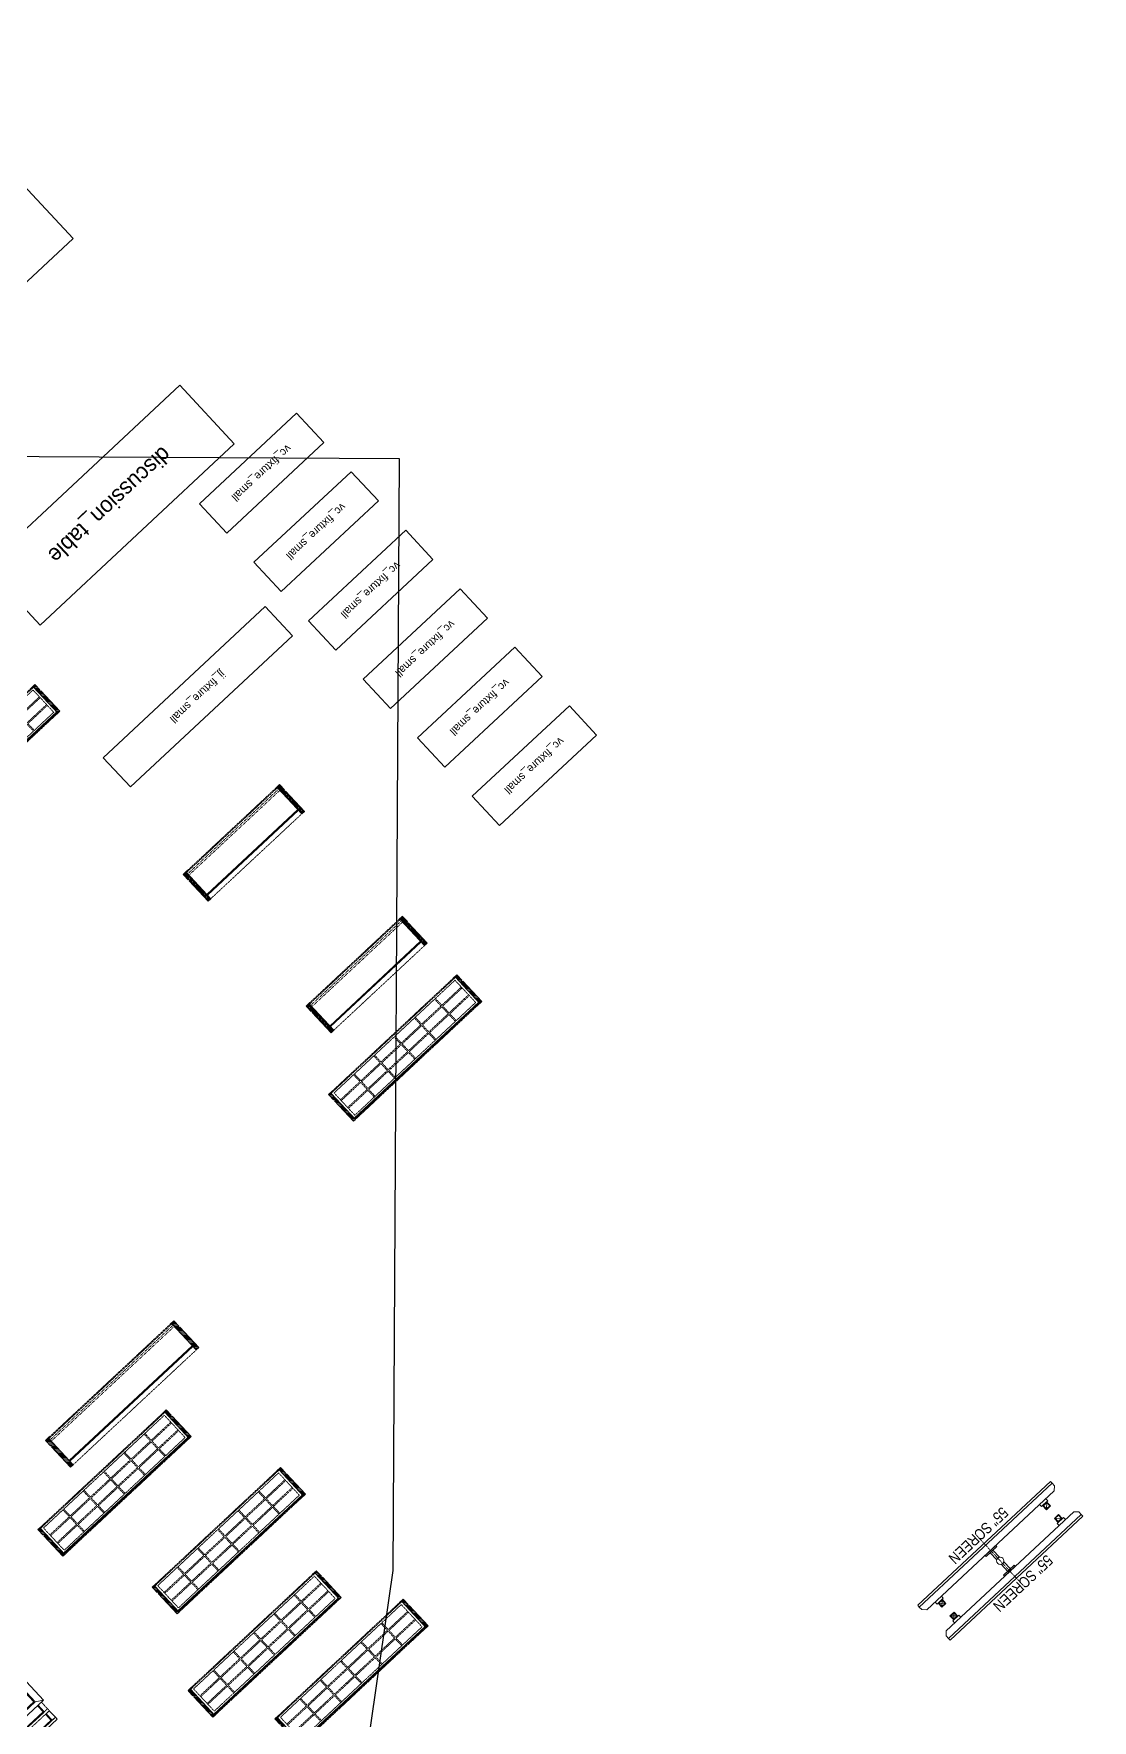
# Model space of a CAD drawing. Header units: metres. Extents: x -11318 to 4381, y -12726 to 5666.
# Drawn here: x -2858 to 4381, y -5863 to 5666 of the extents above; entities that cross this region are included whole.
import ezdxf
from ezdxf.enums import TextEntityAlignment as Align

# ---------------------------------------------------------------- set-up
doc = ezdxf.new("R2010")
doc.units = ezdxf.units.M
for name, pattern in [('a_p6_plan_L18$0$HIDDEN', [0.375, 0.25, -0.125]), ('ACAD_ISO03W100', [30, 12, -18]), ('DASHDOT2', [0.5, 0.25, -0.125, 0, -0.125])]:
    doc.linetypes.add(name, pattern=pattern)
for name, color, linetype in [('FixtureLabels', 2, 'Continuous'), ('Fixtures', 3, 'Continuous'), ('FloorPlan', 1, 'Continuous')]:
    doc.layers.add(name, color=color, linetype=linetype)
for name, color, linetype, lineweight in [('I-LK DIM', 252, 'Continuous', 5), ('I-LK EQPMT', 3, 'Continuous', 18), ('I-LK FF&E', 1, 'Continuous', 9), ('I-LK IT', 3, 'Continuous', 18), ('I-LK TEXT', 31, 'Continuous', 5), ('LN-ELEVATION-1', 81, 'Continuous', 13), ('LN-ELEVATION-2', 103, 'Continuous', 20), ('LN-ELEVATION-3', 125, 'a_p6_plan_L18$0$HIDDEN', 18), ('LN-ELEVATION-4', 145, 'Continuous', 13), ('LN-ELEVATION-5', 167, 'Continuous', 5), ('LN-HATCH', 251, 'Continuous', 0)]:
    doc.layers.add(name, color=color, linetype=linetype, lineweight=lineweight)
doc.styles.add('LK TXT', font='Arial Narrow.ttf')
pattern_1 = [(45, (7858054.0837, 3504049.203), (-4.4901280605, 4.4901280605), [])]
pattern_2 = [(45, (4208834.247, 1706614.74), (-4.4901280605, 4.4901280605), [])]
pattern_3 = [(45, (4209134.247, 1706614.74), (-4.4901280605, 4.4901280605), [])]

# ---------------------------------------------------------------- blocks, each defined once
blk = doc.blocks.new('12mm vc plan')
at = {"layer": 'LN-HATCH', "ltscale": 0.5}
h = blk.add_hatch(dxfattribs=at)
h.set_pattern_fill('ANSI31', color=256, scale=2)
h.set_pattern_definition([(45, (3760859.753, 1795248.936), (-4.490128061, 4.490128061), [])])
h.paths.add_polyline_path([(-1200, 250), (-1200, 60), (-1194, 60), (-1194, 50), (-1200, 50), (-1200, 6), (-1182, 6), (-1182, 250)])
h = blk.add_hatch(dxfattribs=at)
h.set_pattern_fill('ANSI31', color=256, scale=2)
h.set_pattern_definition(pattern_1)
h.paths.add_polyline_path([(0, 250), (0, 60), (-6, 60), (-6, 50), (0, 50), (0, 6), (-18, 6), (-18, 250)])
h = blk.add_hatch(dxfattribs=at)
h.set_pattern_fill('ANSI31', color=256, scale=2)
h.set_pattern_definition([(45, (7858047.0837, 3504049.203), (-4.4901280605, 4.4901280605), [])])
h.paths.add_polyline_path([(-1165, 6), (-1165, 0), (-1200, 0), (-1200, 6)])
h = blk.add_hatch(dxfattribs=at)
h.set_pattern_fill('ANSI31', color=256, scale=2)
h.set_pattern_definition(pattern_1)
h.paths.add_polyline_path([(-28, 6), (-28, 0), (0, 0), (0, 6)])
at = {"layer": 'LN-ELEVATION-1', "ltscale": 0.5}
for points in [[(-1200, 250), (-1200, 60), (-1194, 60), (-1194, 50), (-1200, 50), (-1200, 6), (-1182, 6), (-1182, 250)], [(-18, 238), (-1182, 238), (-1182, 244), (-18, 244)], [(0, 250), (0, 60), (-6, 60), (-6, 50), (0, 50), (0, 6), (-18, 6), (-18, 250)], [(-1165, 6), (-1165, 0), (-1200, 0), (-1200, 6)], [(-35, 6), (-35, 0), (0, 0), (0, 6)]]:
    blk.add_lwpolyline(points, close=True, dxfattribs=at)
at = {"layer": 'LN-ELEVATION-3', "ltscale": 0.5}
for p, q in [((-1182, 250), (-18, 250)), ((-1165, 6), (-35, 6)), ((-35, 0), (-1165, 0))]:
    blk.add_line(p, q, dxfattribs=at)
for points in [[(-1165, 226), (-35, 226), (-35, 18), (-1165, 18)], [(-1165, 226), (-983, 226), (-983, 162), (-1165, 162)], [(-1165, 90), (-983, 90), (-983, 154), (-1165, 154)], [(-975, 226), (-794, 226), (-794, 162), (-975, 162)], [(-975, 154), (-794, 154), (-794, 90), (-975, 90)], [(-786, 226), (-604, 226), (-604, 162), (-786, 162)], [(-786, 154), (-604, 154), (-604, 90), (-786, 90)], [(-596, 226), (-414, 226), (-414, 162), (-596, 162)], [(-596, 154), (-414, 154), (-414, 90), (-596, 90)], [(-406, 226), (-225, 226), (-225, 162), (-406, 162)], [(-406, 154), (-225, 154), (-225, 90), (-406, 90)], [(-217, 226), (-35, 226), (-35, 162), (-217, 162)], [(-217, 154), (-35, 154), (-35, 90), (-217, 90)], [(-1165, 82), (-983, 82), (-983, 18), (-1165, 18)], [(-975, 82), (-794, 82), (-794, 18), (-975, 18)], [(-786, 82), (-604, 82), (-604, 18), (-786, 18)], [(-596, 82), (-414, 82), (-414, 18), (-596, 18)], [(-406, 82), (-225, 82), (-225, 18), (-406, 18)], [(-217, 82), (-35, 82), (-35, 18), (-217, 18)]]:
    blk.add_lwpolyline(points, close=True, dxfattribs=at)
blk = doc.blocks.new('VC_FIXTURE_LARGE_2')
at = {"layer": 'I-LK FF&E', "xscale": -1}
blk.add_blockref('12MM VC PLAN', (0, 0), dxfattribs=at)
blk = doc.blocks.new('VC_FIXTURE_LARGE_10')
at = {"layer": 'I-LK FF&E', "xscale": -1}
blk.add_blockref('12MM VC PLAN', (0, 0), dxfattribs=at)
blk = doc.blocks.new('VC_FIXTURE_LARGE_11')
at = {"layer": 'I-LK FF&E', "xscale": -1}
blk.add_blockref('12MM VC PLAN', (0, 0), dxfattribs=at)
blk = doc.blocks.new('VC_FIXTURE_LARGE_12')
at = {"layer": 'I-LK FF&E', "xscale": -1}
blk.add_blockref('12MM VC PLAN', (0, 0), dxfattribs=at)
blk = doc.blocks.new('euro mirror')
at = {"layer": 'LN-ELEVATION-4', "linetype": 'ACAD_ISO03W100', "ltscale": 0.1}
blk.add_lwpolyline([(0, 47), (0, -41), (-20, -41), (-20, 47)], close=True, dxfattribs=at)
at = {"layer": 'LN-ELEVATION-5', "linetype": 'ACAD_ISO03W100', "ltscale": 0.1}
for p, q in [((-160, 247), (-160, 47)), ((-160, 247), (-160, 47)), ((-159, 247), (-159, 47)), ((-159, 247), (-159, 47)), ((-158, 247), (-158, 47)), ((-158, 247), (-158, 47)), ((-157, 247), (-157, 47)), ((-156, 247), (-156, 47)), ((-154, 247), (-154, 47)), ((-151, 247), (-151, 47)), ((-146, 247), (-146, 47)), ((-141, 247), (-141, 47)), ((-135, 247), (-135, 47)), ((-128, 247), (-128, 47)), ((-120, 247), (-120, 47)), ((-111, 247), (-111, 47)), ((-102, 247), (-102, 47)), ((-85, 247), (-85, 47)), ((65, 247), (65, 47)), ((82, 247), (82, 47)), ((91, 247), (91, 47)), ((100, 247), (100, 47)), ((108, 247), (108, 47)), ((115, 247), (115, 47)), ((121, 247), (121, 47)), ((126, 247), (126, 47)), ((131, 247), (131, 47)), ((134, 247), (134, 47)), ((136, 247), (136, 47)), ((137, 247), (137, 47)), ((138, 247), (138, 47)), ((138, 247), (138, 47)), ((139, 247), (139, 47)), ((139, 247), (139, 47)), ((140, 247), (140, 47)), ((140, 247), (140, 47)), ((-160, -41), (-160, -241)), ((-160, -41), (-160, -241)), ((-159, -41), (-159, -241)), ((-159, -41), (-159, -241)), ((-158, -41), (-158, -241)), ((-158, -41), (-158, -241)), ((-157, -41), (-157, -241)), ((-156, -41), (-156, -241)), ((-154, -41), (-154, -241)), ((-151, -41), (-151, -241)), ((-146, -41), (-146, -241)), ((-141, -41), (-141, -241)), ((-135, -41), (-135, -241)), ((-128, -41), (-128, -241)), ((-120, -41), (-120, -241)), ((-111, -41), (-111, -241)), ((-102, -41), (-102, -241)), ((-85, -41), (-85, -241)), ((65, -41), (65, -241)), ((82, -41), (82, -241)), ((91, -41), (91, -241)), ((100, -41), (100, -241)), ((108, -41), (108, -241)), ((115, -41), (115, -241)), ((121, -41), (121, -241)), ((126, -41), (126, -241)), ((131, -41), (131, -241)), ((134, -41), (134, -241)), ((136, -41), (136, -241)), ((137, -41), (137, -241)), ((138, -41), (138, -241)), ((138, -41), (138, -241)), ((139, -41), (139, -241)), ((139, -41), (139, -241)), ((140, -41), (140, -241)), ((140, -41), (140, -241))]:
    blk.add_line(p, q, dxfattribs=at)
for points in [[(140, 73), (140, 247), (-160, 247), (-160, 73)], [(140, -67), (140, -241), (-160, -241), (-160, -67)]]:
    blk.add_lwpolyline(points, dxfattribs=at)
for points in [[(140, 73), (140, 47), (-160, 47), (-160, 73)], [(140, -41), (140, -67), (-160, -67), (-160, -41)]]:
    blk.add_lwpolyline(points, close=True, dxfattribs=at)
blk = doc.blocks.new('eurocenter 1040')
at = {"layer": 'LN-ELEVATION-1'}
for points in [[(-470, -327), (470, -327), (470, 468), (-470, 468)], [(-470, 85), (470, 85), (470, 468), (-470, 468)], [(-283, 85), (-277, 85), (-277, 468), (-283, 468)], [(-96, 85), (-90, 85), (-90, 468), (-96, 468)], [(90, 85), (96, 85), (96, 468), (90, 468)], [(277, 85), (283, 85), (283, 468), (277, 468)], [(-470, 387), (-283, 387), (-283, 393), (-470, 393)], [(-277, 387), (-96, 387), (-96, 393), (-277, 393)], [(-90, 387), (90, 387), (90, 393), (-90, 393)], [(96, 387), (277, 387), (277, 393), (96, 393)], [(283, 387), (470, 387), (470, 393), (283, 393)], [(-470, 311), (-283, 311), (-283, 317), (-470, 317)], [(-470, 236), (-283, 236), (-283, 242), (-470, 242)], [(-277, 311), (-96, 311), (-96, 317), (-277, 317)], [(-277, 236), (-96, 236), (-96, 242), (-277, 242)], [(-90, 311), (90, 311), (90, 317), (-90, 317)], [(-90, 236), (90, 236), (90, 242), (-90, 242)], [(96, 311), (277, 311), (277, 317), (96, 317)], [(96, 236), (277, 236), (277, 242), (96, 242)], [(283, 311), (470, 311), (470, 317), (283, 317)], [(283, 236), (470, 236), (470, 242), (283, 242)], [(-470, 160), (-283, 160), (-283, 166), (-470, 166)], [(-277, 160), (-96, 160), (-96, 166), (-277, 166)], [(-90, 160), (90, 160), (90, 166), (-90, 166)], [(96, 160), (277, 160), (277, 166), (96, 166)], [(283, 160), (470, 160), (470, 166), (283, 166)], [(-470, 85), (470, 85), (470, 55), (-470, 55)], [(-470, 55), (470, 55), (470, -327), (-470, -327)], [(-283, 55), (-277, 55), (-277, -327), (-283, -327)], [(-96, 55), (-90, 55), (-90, -327), (-96, -327)], [(90, 55), (96, 55), (96, -327), (90, -327)], [(277, 55), (283, 55), (283, -327), (277, -327)], [(-470, -20), (-283, -20), (-283, -26), (-470, -26)], [(-470, -96), (-283, -96), (-283, -102), (-470, -102)], [(-277, -20), (-96, -20), (-96, -26), (-277, -26)], [(-277, -96), (-96, -96), (-96, -102), (-277, -102)], [(-90, -20), (90, -20), (90, -26), (-90, -26)], [(-90, -96), (90, -96), (90, -102), (-90, -102)], [(96, -20), (277, -20), (277, -26), (96, -26)], [(96, -96), (277, -96), (277, -102), (96, -102)], [(283, -20), (470, -20), (470, -26), (283, -26)], [(283, -96), (470, -96), (470, -102), (283, -102)], [(-470, -171), (-283, -171), (-283, -177), (-470, -177)], [(-277, -171), (-96, -171), (-96, -177), (-277, -177)], [(-90, -171), (90, -171), (90, -177), (-90, -177)], [(96, -171), (277, -171), (277, -177), (96, -177)], [(283, -171), (470, -171), (470, -177), (283, -177)], [(-470, -246), (-283, -246), (-283, -252), (-470, -252)], [(-277, -246), (-96, -246), (-96, -252), (-277, -252)], [(-90, -246), (90, -246), (90, -252), (-90, -252)], [(96, -246), (277, -246), (277, -252), (96, -252)], [(283, -246), (470, -246), (470, -252), (283, -252)]]:
    blk.add_lwpolyline(points, close=True, dxfattribs=at)
for points in [[(-283, 462), (-464, 462), (-464, 317)], [(-96, 462), (-277, 462)], [(90, 462), (-90, 462)], [(277, 462), (96, 462)], [(464, 317), (464, 462), (283, 462)], [(-464, 311), (-464, 242)], [(-464, 236), (-464, 166)], [(464, 242), (464, 311)], [(464, 166), (464, 236)], [(-464, 160), (-464, 91), (-283, 91)], [(283, 91), (464, 91), (464, 160)], [(-464, -20), (-464, 49), (-283, 49)], [(-277, 91), (-96, 91)], [(-277, 49), (-96, 49)], [(-90, 91), (90, 91)], [(-90, 49), (90, 49)], [(96, 91), (277, 91)], [(96, 49), (277, 49)], [(283, 49), (464, 49), (464, -20)], [(-464, -96), (-464, -26)], [(-464, -171), (-464, -102)], [(464, -26), (464, -96)], [(464, -102), (464, -171)], [(-283, -321), (-464, -321), (-464, -177)], [(464, -177), (464, -321), (283, -321)], [(-96, -321), (-277, -321)], [(90, -321), (-90, -321)], [(277, -321), (96, -321)]]:
    blk.add_lwpolyline(points, dxfattribs=at)
at = {"layer": 'LN-ELEVATION-2'}
blk.add_lwpolyline([(-520, -357), (520, -357), (520, 498), (-520, 498)], close=True, dxfattribs=at)
for points in [[(-470, 468), (-520, 498)], [(470, 468), (520, 498)], [(-470, -327), (-520, -357)], [(470, -327), (520, -357)]]:
    blk.add_lwpolyline(points, dxfattribs=at)
at = {"layer": 'LN-ELEVATION-3'}
for points in [[(-500, 560), (500, 560), (500, 578), (-500, 578)], [(-500, 498), (-470, 498), (-470, 560), (-500, 560)], [(470, 498), (500, 498), (500, 560), (470, 560)], [(-500, -357), (-470, -357), (-470, -419), (-500, -419)], [(-500, -419), (500, -419), (500, -437), (-500, -437)], [(470, -357), (500, -357), (500, -419), (470, -419)]]:
    blk.add_lwpolyline(points, close=True, dxfattribs=at)
at = {"layer": 'LN-ELEVATION-4'}
for points in [[(-500, 640), (500, 640), (500, 658), (-500, 658)], [(-500, 578), (-470, 578), (-470, 640), (-500, 640)], [(470, 578), (500, 578), (500, 640), (470, 640)], [(-470, 498), (-464, 498), (-464, 560), (-470, 560)], [(-464, 554), (-283, 554), (-283, 560), (-464, 560)], [(-283, 498), (-277, 498), (-277, 560), (-283, 560)], [(-277, 554), (-96, 554), (-96, 560), (-277, 560)], [(-96, 498), (-90, 498), (-90, 560), (-96, 560)], [(-90, 554), (90, 554), (90, 560), (-90, 560)], [(90, 498), (96, 498), (96, 560), (90, 560)], [(96, 554), (277, 554), (277, 560), (96, 560)], [(277, 498), (283, 498), (283, 560), (277, 560)], [(283, 554), (464, 554), (464, 560), (283, 560)], [(464, 498), (470, 498), (470, 560), (464, 560)], [(-500, -437), (-470, -437), (-470, -499), (-500, -499)], [(-470, -357), (-464, -357), (-464, -419), (-470, -419)], [(-464, -413), (-283, -413), (-283, -419), (-464, -419)], [(-283, -357), (-277, -357), (-277, -419), (-283, -419)], [(-277, -413), (-96, -413), (-96, -419), (-277, -419)], [(-96, -357), (-90, -357), (-90, -419), (-96, -419)], [(-90, -413), (90, -413), (90, -419), (-90, -419)], [(90, -357), (96, -357), (96, -419), (90, -419)], [(96, -413), (277, -413), (277, -419), (96, -419)], [(277, -357), (283, -357), (283, -419), (277, -419)], [(283, -413), (464, -413), (464, -419), (283, -419)], [(464, -357), (470, -357), (470, -419), (464, -419)], [(470, -437), (500, -437), (500, -499), (470, -499)], [(-500, -499), (500, -499), (500, -517), (-500, -517)]]:
    blk.add_lwpolyline(points, close=True, dxfattribs=at)
at = {"layer": 'LN-ELEVATION-5'}
for points in [[(-470, 578), (-464, 578), (-464, 640), (-470, 640)], [(-464, 634), (-283, 634), (-283, 640), (-464, 640)], [(-283, 578), (-277, 578), (-277, 640), (-283, 640)], [(-277, 634), (-96, 634), (-96, 640), (-277, 640)], [(-96, 578), (-90, 578), (-90, 640), (-96, 640)], [(-90, 634), (90, 634), (90, 640), (-90, 640)], [(90, 578), (96, 578), (96, 640), (90, 640)], [(96, 634), (277, 634), (277, 640), (96, 640)], [(277, 578), (283, 578), (283, 640), (277, 640)], [(283, 634), (464, 634), (464, 640), (283, 640)], [(464, 578), (470, 578), (470, 640), (464, 640)], [(-470, -437), (-464, -437), (-464, -499), (-470, -499)], [(-283, -437), (-277, -437), (-277, -499), (-283, -499)], [(-96, -437), (-90, -437), (-90, -499), (-96, -499)], [(90, -437), (96, -437), (96, -499), (90, -499)], [(277, -437), (283, -437), (283, -499), (277, -499)], [(464, -437), (470, -437), (470, -499), (464, -499)], [(-464, -493), (-283, -493), (-283, -499), (-464, -499)], [(-277, -493), (-96, -493), (-96, -499), (-277, -499)], [(-90, -493), (90, -493), (90, -499), (-90, -499)], [(96, -493), (277, -493), (277, -499), (96, -499)], [(283, -493), (464, -493), (464, -499), (283, -499)]]:
    blk.add_lwpolyline(points, close=True, dxfattribs=at)
at = {"layer": 'I-LK DIM'}
blk.add_blockref('EURO MIRROR', (10, 67), dxfattribs=at)
blk = doc.blocks.new('EURO_CENTRE_3')
at = {"layer": 'I-LK FF&E'}
blk.add_blockref('EUROCENTER 1040', (520, 517), dxfattribs=at)
blk = doc.blocks.new('VC_FIXTURE_LARGE_14')
at = {"layer": 'I-LK FF&E', "xscale": -1}
blk.add_blockref('12MM VC PLAN', (0, 0), dxfattribs=at)
blk = doc.blocks.new('jj 1200')
at = {"layer": 'LN-HATCH', "ltscale": 0.5}
h = blk.add_hatch(dxfattribs=at)
h.set_pattern_fill('ANSI31', color=256, scale=2)
h.set_pattern_definition([(45, (4097187.331, 1708800.267), (-4.4901280605, 4.4901280605), [])])
h.paths.add_polyline_path([(792, 220), (792, 30), (786, 30), (786, 20), (792, 20), (792, -24), (767, -24), (767, 220)])
h.paths.add_polyline_path([(-383, 180), (767, 180), (767, 186), (-383, 186)])
h.paths.add_polyline_path([(757, -24), (757, -30), (792, -30), (792, -24)])
h.paths.add_polyline_path([(-408, 220), (-408, 30), (-402, 30), (-402, 20), (-408, 20), (-408, -24), (-383, -24), (-383, 220)])
h.paths.add_polyline_path([(-373, -24), (-373, -30), (-408, -30), (-408, -24)])
at = {"layer": 'LN-ELEVATION-1', "ltscale": 0.5}
for points in [[(-408, 220), (-408, 30), (-402, 30), (-402, 20), (-408, 20), (-408, -24), (-383, -24), (-383, 220)], [(-383, 180), (767, 180), (767, 186), (-383, 186)], [(792, 220), (792, 30), (786, 30), (786, 20), (792, 20), (792, -24), (767, -24), (767, 220)], [(-373, -24), (-373, -30), (-408, -30), (-408, -24)], [(757, -24), (757, -30), (792, -30), (792, -24)]]:
    blk.add_lwpolyline(points, close=True, dxfattribs=at)
at = {"layer": 'LN-ELEVATION-3', "ltscale": 0.5}
for p, q in [((767, 220), (-383, 220)), ((757, -24), (-373, -24)), ((-373, -30), (757, -30))]:
    blk.add_line(p, q, dxfattribs=at)
at = {"layer": 'LN-ELEVATION-4', "linetype": 'ACAD_ISO03W100', "ltscale": 0.05}
blk.add_lwpolyline([(767, 0), (-383, 0), (-383, -12), (767, -12)], close=True, dxfattribs=at)
blk = doc.blocks.new('JJ_FIXTURE_LARGE_3')
at = {"layer": 'I-LK FF&E', "xscale": -1}
blk.add_blockref('JJ 1200', (792, 30), dxfattribs=at)
blk = doc.blocks.new('VC_FIXTURE_LARGE_16')
at = {"layer": 'I-LK FF&E', "xscale": -1}
blk.add_blockref('12MM VC PLAN', (0, 0), dxfattribs=at)
blk = doc.blocks.new('jj 900')
at = {"layer": 'LN-HATCH', "ltscale": 0.5}
h = blk.add_hatch(dxfattribs=at)
h.set_pattern_fill('ANSI31', color=256, scale=50)
h.set_pattern_definition([(45, (0, 0), (-4.419417, 4.419417), [])])
h.paths.add_polyline_path([(-912, 0), (-912, -190), (-906, -190), (-906, -200), (-912, -200), (-912, -244), (-887, -244), (-887, 0)])
h = blk.add_hatch(dxfattribs=at)
h.set_pattern_fill('ANSI31', color=256, scale=2)
h.set_pattern_definition(pattern_2)
h.paths.add_polyline_path([(-12, 0), (-12, -190), (-18, -190), (-18, -200), (-12, -200), (-12, -244), (-37, -244), (-37, 0)])
h = blk.add_hatch(dxfattribs=at)
h.set_pattern_fill('ANSI31', color=256, scale=2)
h.set_pattern_definition(pattern_3)
h.paths.add_polyline_path([(-37, -40), (-887, -40), (-887, -34), (-37, -34)])
h = blk.add_hatch(dxfattribs=at)
h.set_pattern_fill('ANSI31', color=256, scale=2)
h.set_pattern_definition(pattern_3)
h.paths.add_polyline_path([(-877, -244), (-877, -250), (-912, -250), (-912, -244)])
h = blk.add_hatch(dxfattribs=at)
h.set_pattern_fill('ANSI31', color=256, scale=2)
h.set_pattern_definition(pattern_2)
h.paths.add_polyline_path([(-47, -244), (-47, -250), (-12, -250), (-12, -244)])
at = {"layer": 'LN-ELEVATION-1', "ltscale": 0.5}
for points in [[(-912, 0), (-912, -190), (-906, -190), (-906, -200), (-912, -200), (-912, -244), (-887, -244), (-887, 0)], [(-12, 0), (-12, -190), (-18, -190), (-18, -200), (-12, -200), (-12, -244), (-37, -244), (-37, 0)], [(-37, -40), (-887, -40), (-887, -34), (-37, -34)], [(-877, -244), (-877, -250), (-912, -250), (-912, -244)], [(-47, -244), (-47, -250), (-12, -250), (-12, -244)]]:
    blk.add_lwpolyline(points, close=True, dxfattribs=at)
at = {"layer": 'LN-ELEVATION-3', "ltscale": 0.5}
for p, q in [((-887, 0), (-37, 0)), ((-877, -244), (-47, -244)), ((-47, -250), (-877, -250))]:
    blk.add_line(p, q, dxfattribs=at)
at = {"layer": 'LN-ELEVATION-4', "linetype": 'ACAD_ISO03W100', "ltscale": 0.05}
blk.add_lwpolyline([(-887, -220), (-37, -220), (-37, -232), (-887, -232)], close=True, dxfattribs=at)
blk = doc.blocks.new('JJ_FIXTURE_MEDIUM_1')
at = {"layer": 'I-LK FF&E'}
blk.add_blockref('JJ 900', (912, 250), dxfattribs=at)
blk = doc.blocks.new('JJ_FIXTURE_MEDIUM_2')
at = {"layer": 'I-LK FF&E'}
blk.add_blockref('JJ 900', (912, 250), dxfattribs=at)
blk = doc.blocks.new('it 55inch tv')
at = {"layer": 'I-LK EQPMT', "ltscale": 12}
for p, q in [((2111559, 1135690), (2111583, 1135690)), ((2111583, 1135690), (2111608, 1135666)), ((2111608, 1134474), (2111608, 1135666)), ((2111608, 1135588), (2111627, 1135588)), ((2111627, 1135529), (2111608, 1135529)), ((2111627, 1135588), (2111627, 1135529)), ((2111627, 1134611), (2111608, 1134611)), ((2111627, 1134611), (2111627, 1134552)), ((2111583, 1134449), (2111608, 1134474)), ((2111608, 1134552), (2111627, 1134552)), ((2111559, 1134449), (2111583, 1134449))]:
    blk.add_line(p, q, dxfattribs=at)
at = {"layer": 'I-LK EQPMT'}
for p, q in [((2111662, 1135543), (2111631, 1135574)), ((2111662, 1135574), (2111631, 1135543)), ((2111662, 1134597), (2111631, 1134566))]:
    blk.add_line(p, q, dxfattribs=at)
at = {"layer": 'I-LK EQPMT', "ltscale": 12}
blk.add_lwpolyline([(2111543, 1135690), (2111559, 1135690), (2111559, 1134449), (2111543, 1134449)], close=True, dxfattribs=at)
at = {"layer": 'I-LK EQPMT'}
for points in [[(2111627, 1135578), (2111627, 1135540), (2111665, 1135540), (2111665, 1135578)], [(2111631, 1135574), (2111631, 1135543), (2111662, 1135543), (2111662, 1135574)], [(2111627, 1134563), (2111627, 1134601), (2111665, 1134601), (2111665, 1134563)], [(2111631, 1134566), (2111631, 1134597), (2111662, 1134597), (2111662, 1134566)]]:
    blk.add_lwpolyline(points, close=True, dxfattribs=at)
blk = doc.blocks.new('SCREEN_55_1')
at = {"layer": 'I-LK IT', "color": 1, "linetype": 'DASHDOT2', "ltscale": 3}
blk.add_line((621, 23), (621, 512), dxfattribs=at)
at = {"layer": 'I-LK IT'}
for points in [[(671, 365), (571, 365), (571, 355), (671, 355)], [(671, 170), (571, 170), (571, 180), (671, 180)]]:
    blk.add_lwpolyline(points, close=True, dxfattribs=at)
for points in [[(633, 289), (633, 355), (608, 355), (608, 289, -0.267949), (633, 289, 1)], [(633, 246), (633, 180), (608, 180), (608, 246, 0.267949), (633, 246, -1)]]:
    blk.add_lwpolyline(points, format="xyb", dxfattribs=at)
at = {"layer": 'I-LK IT', "color": 1}
blk.add_circle((621, 268), 25, dxfattribs=at)
at = {"layer": 'I-LK IT', "rotation": 270}
blk.add_blockref('IT 55INCH TV', (-1134449, 2111973), dxfattribs=at)
at = {"layer": 'I-LK IT', "xscale": -1, "rotation": 270}
blk.add_blockref('IT 55INCH TV', (-1134449, -2111438), dxfattribs=at)
at = {"layer": 'I-LK TEXT', "color": 0, "linetype": 'Continuous', "ltscale": 3, "char_height": 75, "width": 783.96, "attachment_point": 5, "style": 'LK TXT'}
for insert in [(612, 486), (612, 39)]:
    blk.add_mtext('\\pxqc,t3;55" SCREEN', dxfattribs=dict(at, insert=insert))

msp = doc.modelspace()

# ---------------------------------------------------------------- linework, layer by layer
at = {"layer": 'Fixtures'}
for points in [[(-3893, 5666), (-6107, 3601), (-4802, 2201), (-2588, 4266)], [(-1859, 3263), (-3187, 2024), (-2814, 1624), (-1486, 2863)], [(-1060, 3072), (-1725, 2453), (-1538, 2253), (-874, 2872)], [(-687, 2672), (-1352, 2053), (-1165, 1853), (-501, 2472)], [(-314, 2272), (-979, 1653), (-792, 1453), (-128, 2072)], [(59, 1872), (-606, 1253), (-419, 1053), (245, 1672)], [(-1276, 1750), (-2383, 717), (-2196, 517), (-1089, 1550)], [(432, 1472), (-233, 853), (-46, 653), (618, 1272)], [(805, 1072), (140, 453), (327, 253), (991, 872)]]:
    msp.add_lwpolyline(points, close=True, dxfattribs=at)
at = {"layer": 'FloorPlan'}
msp.add_lwpolyline([(-8449, 1604), (-5163, 2450), (-3591, 2782), (-2821, 2777), (-358, 2763), (-358, 2763), (-402, -4840), (-1195, -10329), (-1195, -10329), (-8551, -10345), (-8834, -10344), (-8834, -10344), (-8815, -7093), (-8449, 1604)], close=True, dxfattribs=at)

# ---------------------------------------------------------------- block references
at = {"rotation": -137}
for name, p in [('VC_FIXTURE_LARGE_2', (-2849, 1217)), ('JJ_FIXTURE_MEDIUM_2', (-1177, 533)), ('JJ_FIXTURE_MEDIUM_1', (-337, -367)), ('VC_FIXTURE_LARGE_16', (36, -767)), ('JJ_FIXTURE_LARGE_3', (-1899, -3132)), ('VC_FIXTURE_LARGE_14', (-1951, -3741)), ('VC_FIXTURE_LARGE_12', (-1170, -4135)), ('SCREEN_55_1', (4023, -4154)), ('VC_FIXTURE_LARGE_11', (-925, -4841)), ('EURO_CENTRE_3', (-3483, -4983)), ('VC_FIXTURE_LARGE_10', (-331, -5035))]:
    msp.add_blockref(name, p, dxfattribs=at)

# ---------------------------------------------------------------- texts
at = {"layer": 'FixtureLabels'}
for s, height, p in [('discussion_table', 109.4, (-2337, 2443)), ('vc_fixture_small', 54.7, (-1299, 2663)), ('vc_fixture_small', 54.7, (-926, 2263)), ('vc_fixture_small', 54.7, (-553, 1863)), ('vc_fixture_small', 54.7, (-180, 1462)), ('jj_fixture_small', 54.7, (-1736, 1133)), ('vc_fixture_small', 54.7, (193, 1062)), ('vc_fixture_small', 54.7, (566, 662))]:
    msp.add_text(s, height=height, rotation=-137, dxfattribs=at).set_placement(p, align=Align.MIDDLE_CENTER)

doc.saveas('drawing.dxf')
